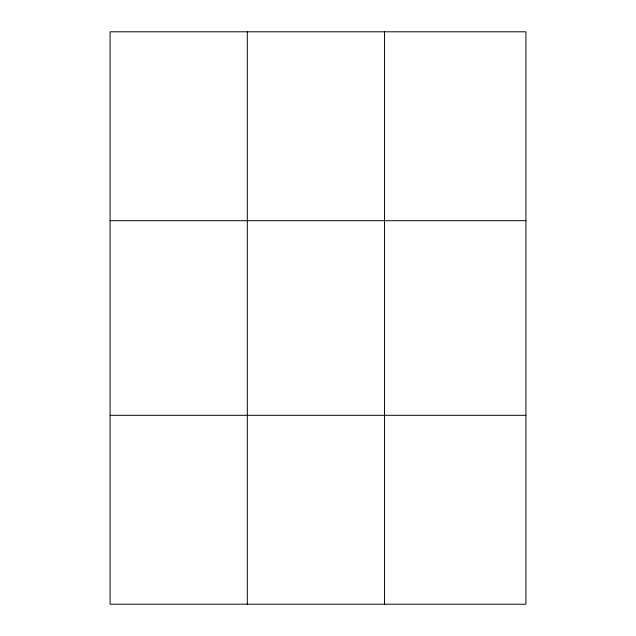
<?xml version="1.0" encoding="UTF-8"?>
<svg xmlns="http://www.w3.org/2000/svg" width="636" height="636" viewBox="0 0 636 636"><rect width="100%" height="100%" fill="white"/><g stroke="black" fill="none" stroke-linecap="round" stroke-linejoin="round"><path stroke-width="0.95" d="M247.309 604.2L247.309 31.8M384.534 604.2L384.534 31.8M525.916 415.308L525.916 604.2L110.084 604.2L110.084 31.8L525.916 31.8L525.916 415.308L110.084 415.308M110.084 220.692L525.916 220.692"/></g></svg>
